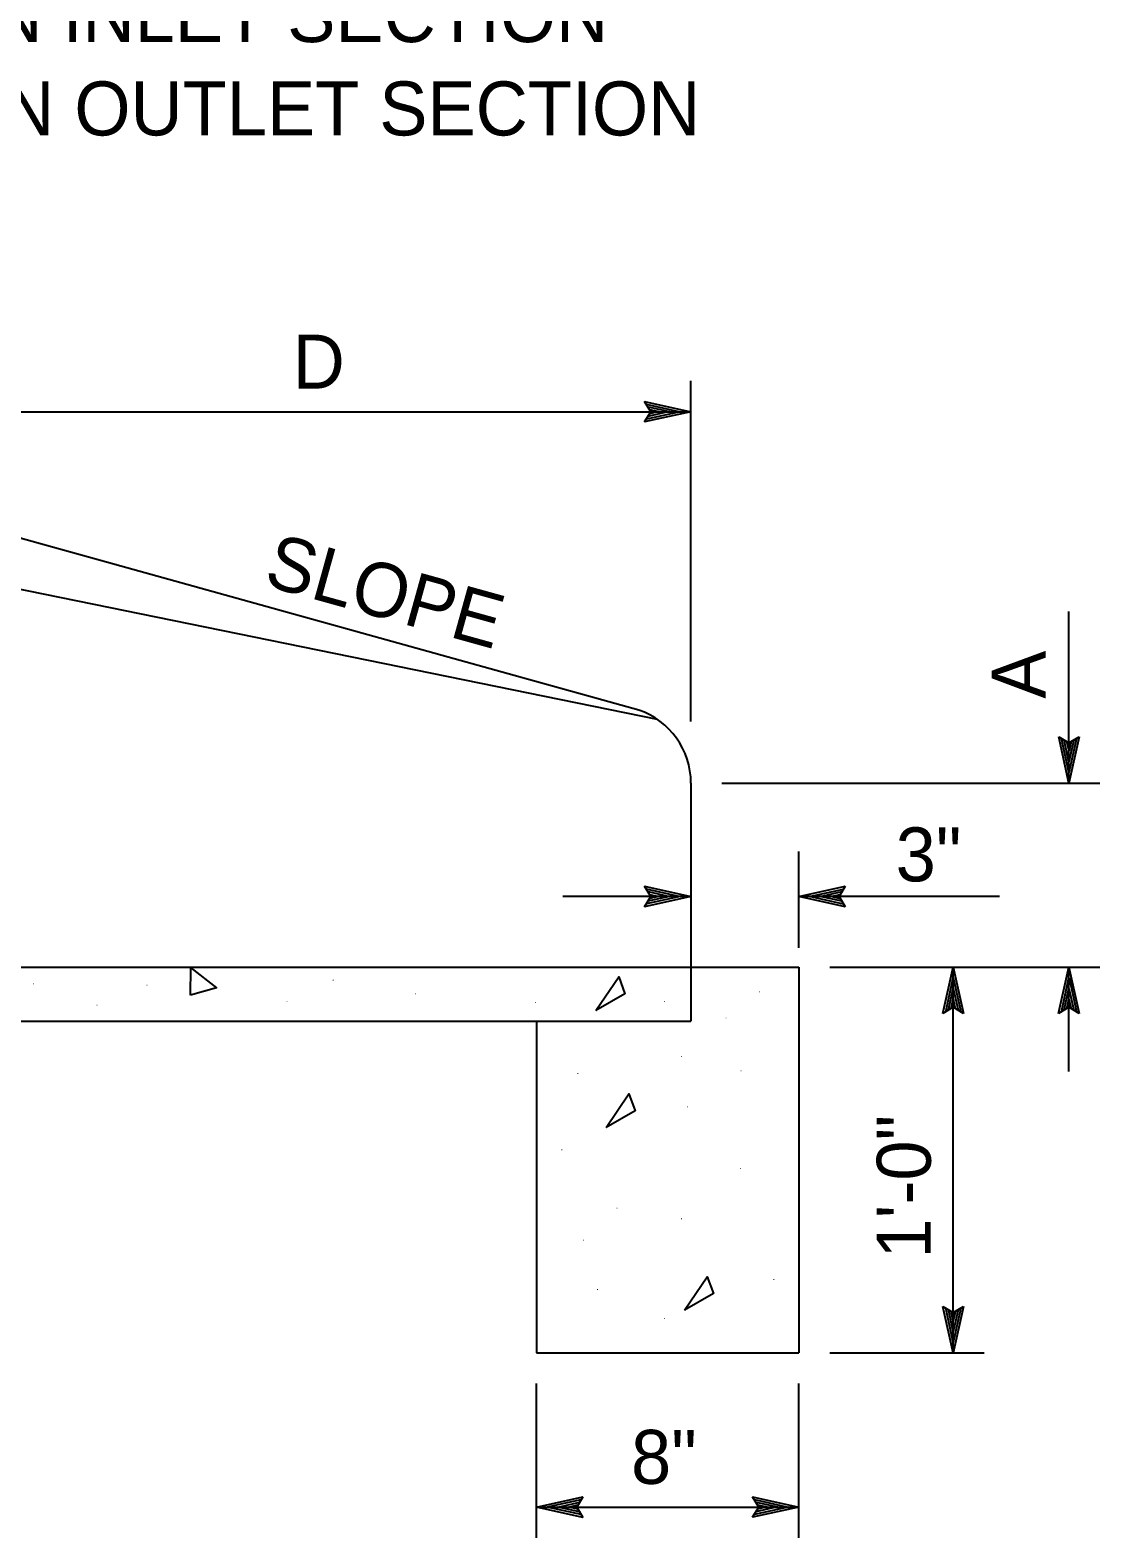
# Model space of a CAD drawing. Extents: x -894 to 866, y -476 to 714.
# Drawn here: x 171.4 to 310, y -29.6 to 165.8 of the extents above; entities that cross this region are included whole.
import ezdxf

# ---------------------------------------------------------------- set-up
doc = ezdxf.new("R2010")
doc.units = 0
for name, color, linetype in [('56 Stage 3 Anno', 7, 'Continuous'), ('57 Undefined', 7, 'Continuous'), ('59 Sndwall Anno', 7, 'Continuous'), ('60 Nongeo Data', 7, 'Continuous')]:
    doc.layers.add(name, color=color, linetype=linetype)

msp = doc.modelspace()

# ---------------------------------------------------------------- linework, layer by layer
at = {"layer": '56 Stage 3 Anno'}
for p, q in [((257.02, 76.23), (257.02, 120.37)), ((251.82, 116.37), (251.02, 117.71)), ((251.02, 117.71), (251.02, 117.71)), ((251.02, 117.71), (257.02, 116.37)), ((251.24, 117.36), (255.64, 116.37)), ((165.02, 116.37), (257.02, 116.37)), ((257.02, 116.37), (251.02, 115.04)), ((251.02, 115.04), (251.82, 116.37)), ((255.63, 116.37), (251.26, 115.4)), ((254.26, 116.38), (251.43, 115.75)), ((251.47, 117), (254.26, 116.38)), ((251.65, 116.65), (252.88, 116.38)), ((252.88, 116.38), (251.67, 116.11)), ((257.02, 116.37), (257.02, 116.37)), ((251.02, 115.04), (251.02, 115.04)), ((306.02, 68.23), (306.02, 90.45)), ((306.02, 68.23), (304.69, 74.23)), ((304.69, 74.23), (304.69, 74.23)), ((304.69, 74.23), (306.02, 73.43)), ((306.02, 69.62), (305.05, 73.99)), ((306.02, 70.99), (305.4, 73.81)), ((306.03, 72.37), (305.76, 73.58)), ((306.02, 73.43), (307.36, 74.23)), ((307.36, 74.23), (306.02, 68.23)), ((307.01, 74.01), (306.02, 69.61)), ((306.65, 73.78), (306.02, 70.99)), ((306.3, 73.6), (306.03, 72.37)), ((307.36, 74.23), (307.36, 74.23)), ((261.02, 68.23), (310.02, 68.23)), ((306.02, 68.23), (306.02, 68.23)), ((271.02, 46.88), (271.02, 59.37)), ((251.82, 53.52), (251.02, 54.86)), ((251.02, 54.86), (251.02, 54.86)), ((251.02, 54.86), (257.02, 53.52)), ((271.02, 53.52), (277.02, 54.85)), ((277.02, 54.85), (276.22, 53.52)), ((277.02, 54.85), (277.02, 54.85)), ((257.02, 53.52), (240.41, 53.52)), ((257.02, 53.52), (251.02, 52.19)), ((251.02, 52.19), (251.82, 53.52)), ((251.24, 54.51), (255.64, 53.52)), ((255.63, 53.52), (251.26, 52.55)), ((254.26, 53.52), (251.43, 52.9)), ((251.47, 54.15), (254.26, 53.52)), ((251.65, 53.8), (252.88, 53.52)), ((252.88, 53.52), (251.67, 53.26)), ((257.02, 53.52), (257.02, 53.52)), ((297.02, 53.52), (271.02, 53.52)), ((277.02, 52.18), (271.02, 53.52)), ((271.02, 53.52), (271.02, 53.52)), ((276.81, 52.54), (272.4, 53.52)), ((272.41, 53.53), (276.79, 54.49)), ((273.78, 53.52), (276.61, 54.15)), ((276.57, 52.9), (273.78, 53.52)), ((275.17, 53.52), (276.37, 53.79)), ((276.4, 53.24), (275.17, 53.52)), ((276.22, 53.52), (277.02, 52.18)), ((251.02, 52.19), (251.02, 52.19)), ((277.02, 52.18), (277.02, 52.18)), ((275.02, 44.37), (310.02, 44.37)), ((289.68, 38.37), (291.02, 44.37)), ((291.02, -5.63), (291.02, 44.37)), ((291.02, 44.37), (291.02, 44.37)), ((291.02, 44.37), (292.35, 38.37)), ((304.68, 38.37), (306.02, 44.37)), ((306.02, 30.83), (306.02, 44.37)), ((306.02, 44.37), (306.02, 44.37)), ((306.02, 44.37), (307.35, 38.37)), ((290.04, 38.59), (291.02, 42.99)), ((290.4, 38.82), (291.02, 41.61)), ((291.02, 41.61), (291.65, 38.79)), ((291.03, 42.98), (291.99, 38.61)), ((305.04, 38.59), (306.02, 42.99)), ((305.4, 38.82), (306.02, 41.61)), ((306.02, 41.61), (306.65, 38.79)), ((306.03, 42.98), (306.99, 38.61)), ((291.02, 39.17), (289.68, 38.37)), ((290.74, 39), (291.02, 40.23)), ((291.02, 40.23), (291.29, 39.02)), ((292.35, 38.37), (291.02, 39.17)), ((306.02, 39.17), (304.68, 38.37)), ((305.74, 39), (306.02, 40.23)), ((306.02, 40.23), (306.29, 39.02)), ((307.35, 38.37), (306.02, 39.17)), ((289.68, 38.37), (289.68, 38.37)), ((292.35, 38.37), (292.35, 38.37)), ((304.68, 38.37), (304.68, 38.37)), ((307.35, 38.37), (307.35, 38.37)), ((291.02, -5.63), (289.69, 0.37)), ((289.69, 0.37), (289.69, 0.37)), ((289.69, 0.37), (291.02, -0.43)), ((291.02, -4.24), (290.05, 0.14)), ((291.02, -0.43), (292.36, 0.37)), ((292.36, 0.37), (291.02, -5.63)), ((292.01, 0.16), (291.02, -4.25)), ((292.36, 0.37), (292.36, 0.37)), ((291.02, -2.86), (290.4, -0.04)), ((291.03, -1.48), (290.76, -0.27)), ((291.65, -0.08), (291.02, -2.86)), ((291.3, -0.25), (291.03, -1.48)), ((275.02, -5.63), (295.02, -5.63)), ((291.02, -5.63), (291.02, -5.63)), ((237.02, -29.63), (237.02, -9.63)), ((271.02, -29.63), (271.02, -9.63)), ((237.02, -25.63), (243.02, -24.3)), ((238.41, -25.62), (242.79, -24.66)), ((239.78, -25.63), (242.61, -25)), ((241.17, -25.63), (242.38, -25.36)), ((243.02, -24.3), (242.22, -25.63)), ((243.02, -24.3), (243.02, -24.3)), ((265.82, -25.63), (265.02, -24.29)), ((265.02, -24.29), (265.02, -24.29)), ((265.02, -24.29), (271.02, -25.63)), ((265.24, -24.64), (269.64, -25.63)), ((265.47, -25), (268.26, -25.62)), ((265.65, -25.35), (266.88, -25.62)), ((237.02, -25.63), (271.02, -25.63)), ((243.02, -26.97), (237.02, -25.63)), ((237.02, -25.63), (237.02, -25.63)), ((242.81, -26.61), (238.4, -25.63)), ((242.57, -26.25), (239.78, -25.63)), ((242.4, -25.9), (241.17, -25.63)), ((242.22, -25.63), (243.02, -26.97)), ((243.02, -26.97), (243.02, -26.97)), ((271.02, -25.63), (265.02, -26.96)), ((265.02, -26.96), (265.82, -25.63)), ((265.02, -26.96), (265.02, -26.96)), ((269.63, -25.63), (265.26, -26.6)), ((268.26, -25.62), (265.43, -26.25)), ((266.88, -25.62), (265.67, -25.89)), ((271.02, -25.63), (271.02, -25.63))]:
    msp.add_line(p, q, dxfattribs=at)
at = {"layer": '59 Sndwall Anno'}
for points in [[(192.17, 40.74), (192.2, 44.26), (195.55, 41.66)], [(244.71, 38.73), (247.68, 43.09), (248.47, 40.91)], [(246.02, 23.56), (248.98, 27.92), (249.78, 25.74)], [(256.18, -0.12), (259.14, 4.23), (259.94, 2.06)]]:
    msp.add_lwpolyline(points, close=True, dxfattribs=at)
at = {"layer": '60 Nongeo Data'}
for p, q in [((250.26, 77.69), (165.02, 101.37)), ((252.71, 76.45), (165.02, 94.37)), ((257.02, 68.23), (257.02, 37.37)), ((72.02, 44.37), (271.02, 44.37)), ((271.02, 44.37), (271.02, -5.63)), ((65.02, 37.37), (257.02, 37.37)), ((237.02, 37.37), (237.02, -5.63)), ((237.02, -5.63), (271.02, -5.63))]:
    msp.add_line(p, q, dxfattribs=at)
msp.add_arc((247.02, 68.23), 10, 0, 71.1139, dxfattribs=at)

# ---------------------------------------------------------------- texts
at = {"layer": '57 Undefined'}
for s, p in [('TONGUE END ON INLET SECTION', (93.92, 164.29)), ('GROOVE END ON OUTLET SECTION', (94.41, 152.19)), ('D', (205.4, 119.37)), ('3"', (283.56, 55.48)), ('8"', (249.26, -22.63))]:
    msp.add_text(s, height=7, dxfattribs=at).set_placement(p)
for s, rotation, p in [('SLOPE', 344.47, (201.45, 93.93)), ('A', 90, (303.02, 79.16)), ('1\'-0"', 90, (288.11, 6.58))]:
    msp.add_text(s, height=7, rotation=rotation, dxfattribs=at).set_placement(p)
at = {"layer": '59 Sndwall Anno'}
for p in [(171.63, 42.14), (186.38, 41.98), (210.51, 42.63), (265.78, 41.09), (179.9, 39.39), (204.52, 39.87), (221.2, 40.84), (236.75, 39.71), (253.44, 39.87), (261.41, 37.71), (255.65, 32.74), (242.22, 30.5), (263.36, 30.84), (256.44, 26.18), (240.14, 20.62), (263.29, 18.21), (247.3, 13.06), (255.65, 11.67), (242.92, 8.89), (267.62, 3.8), (244.76, 2.49), (253.46, -1.25)]:
    msp.add_text('.', height=0.8, dxfattribs=at).set_placement(p)

doc.saveas('drawing.dxf')
